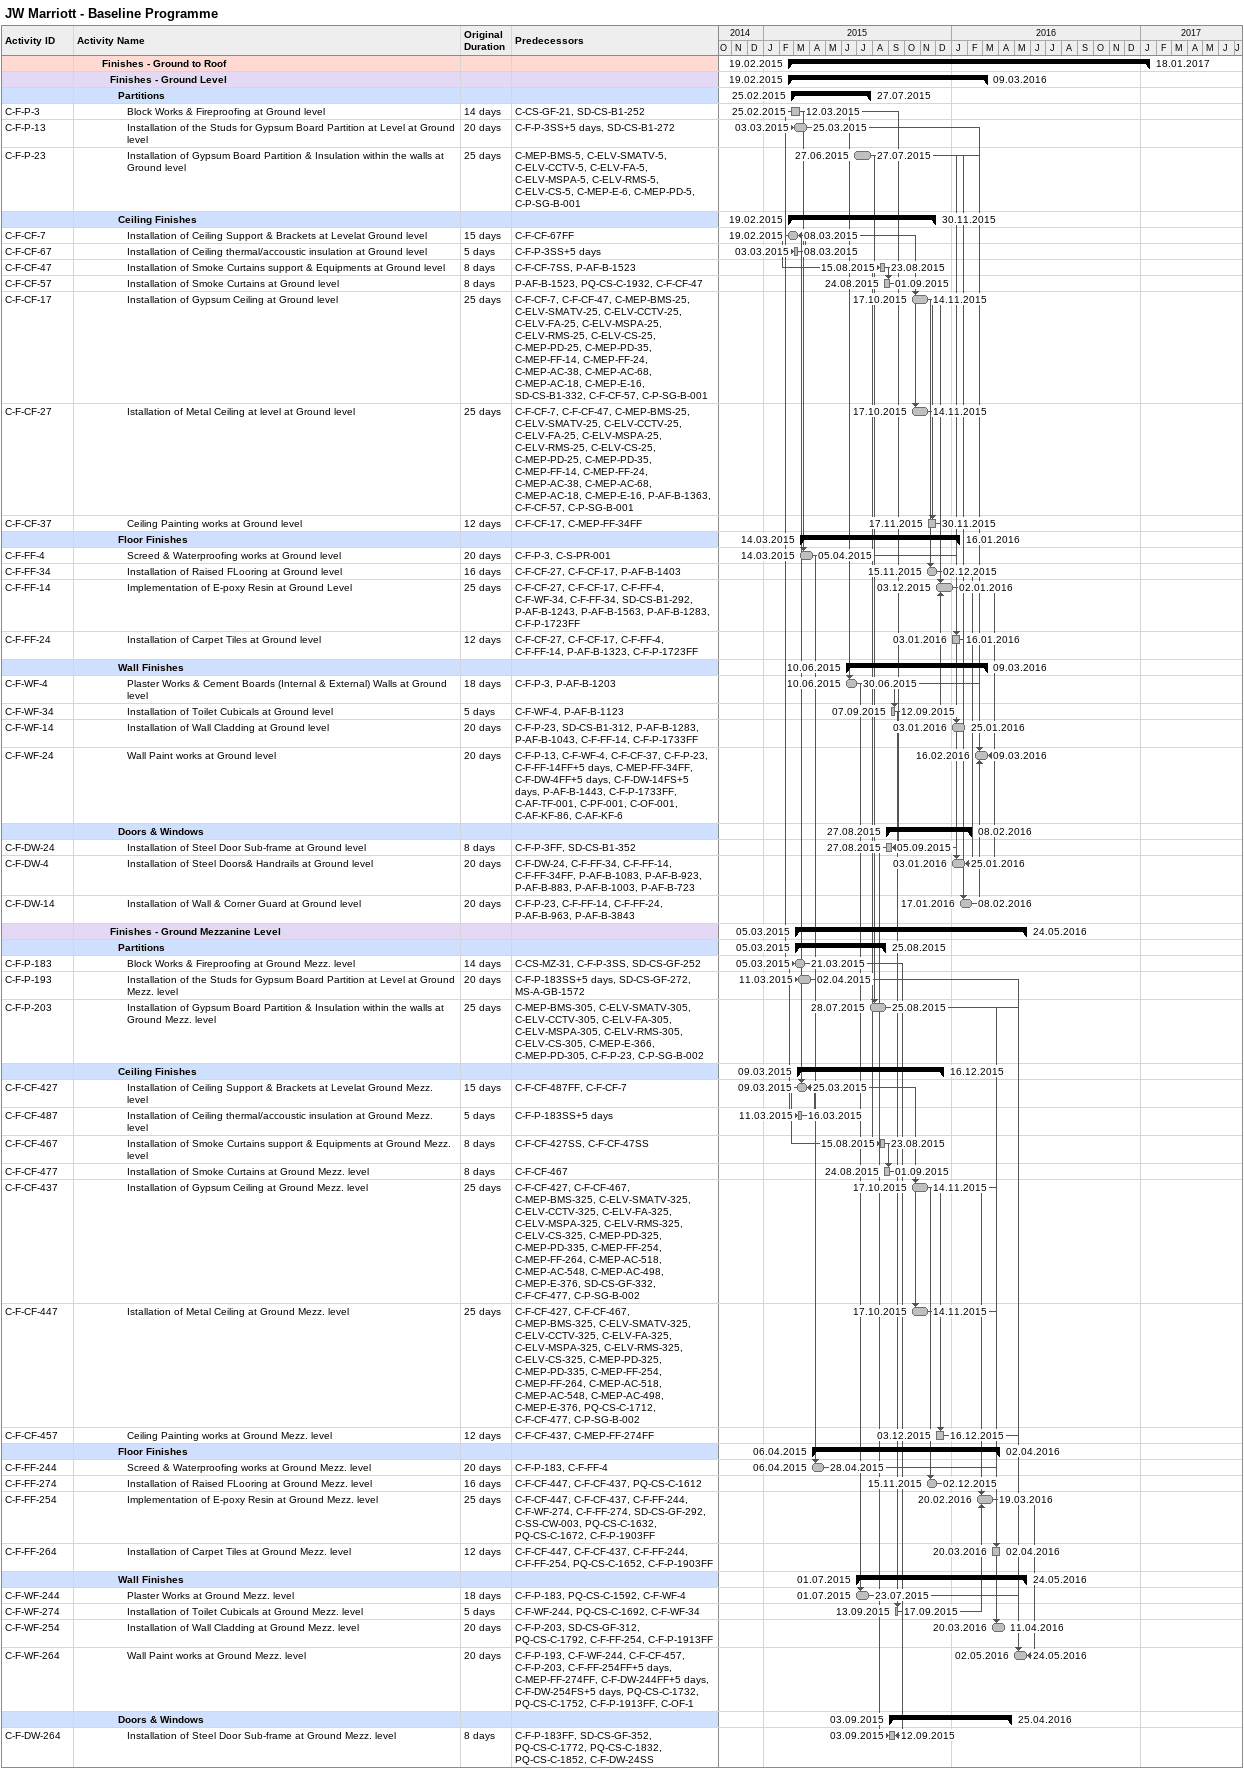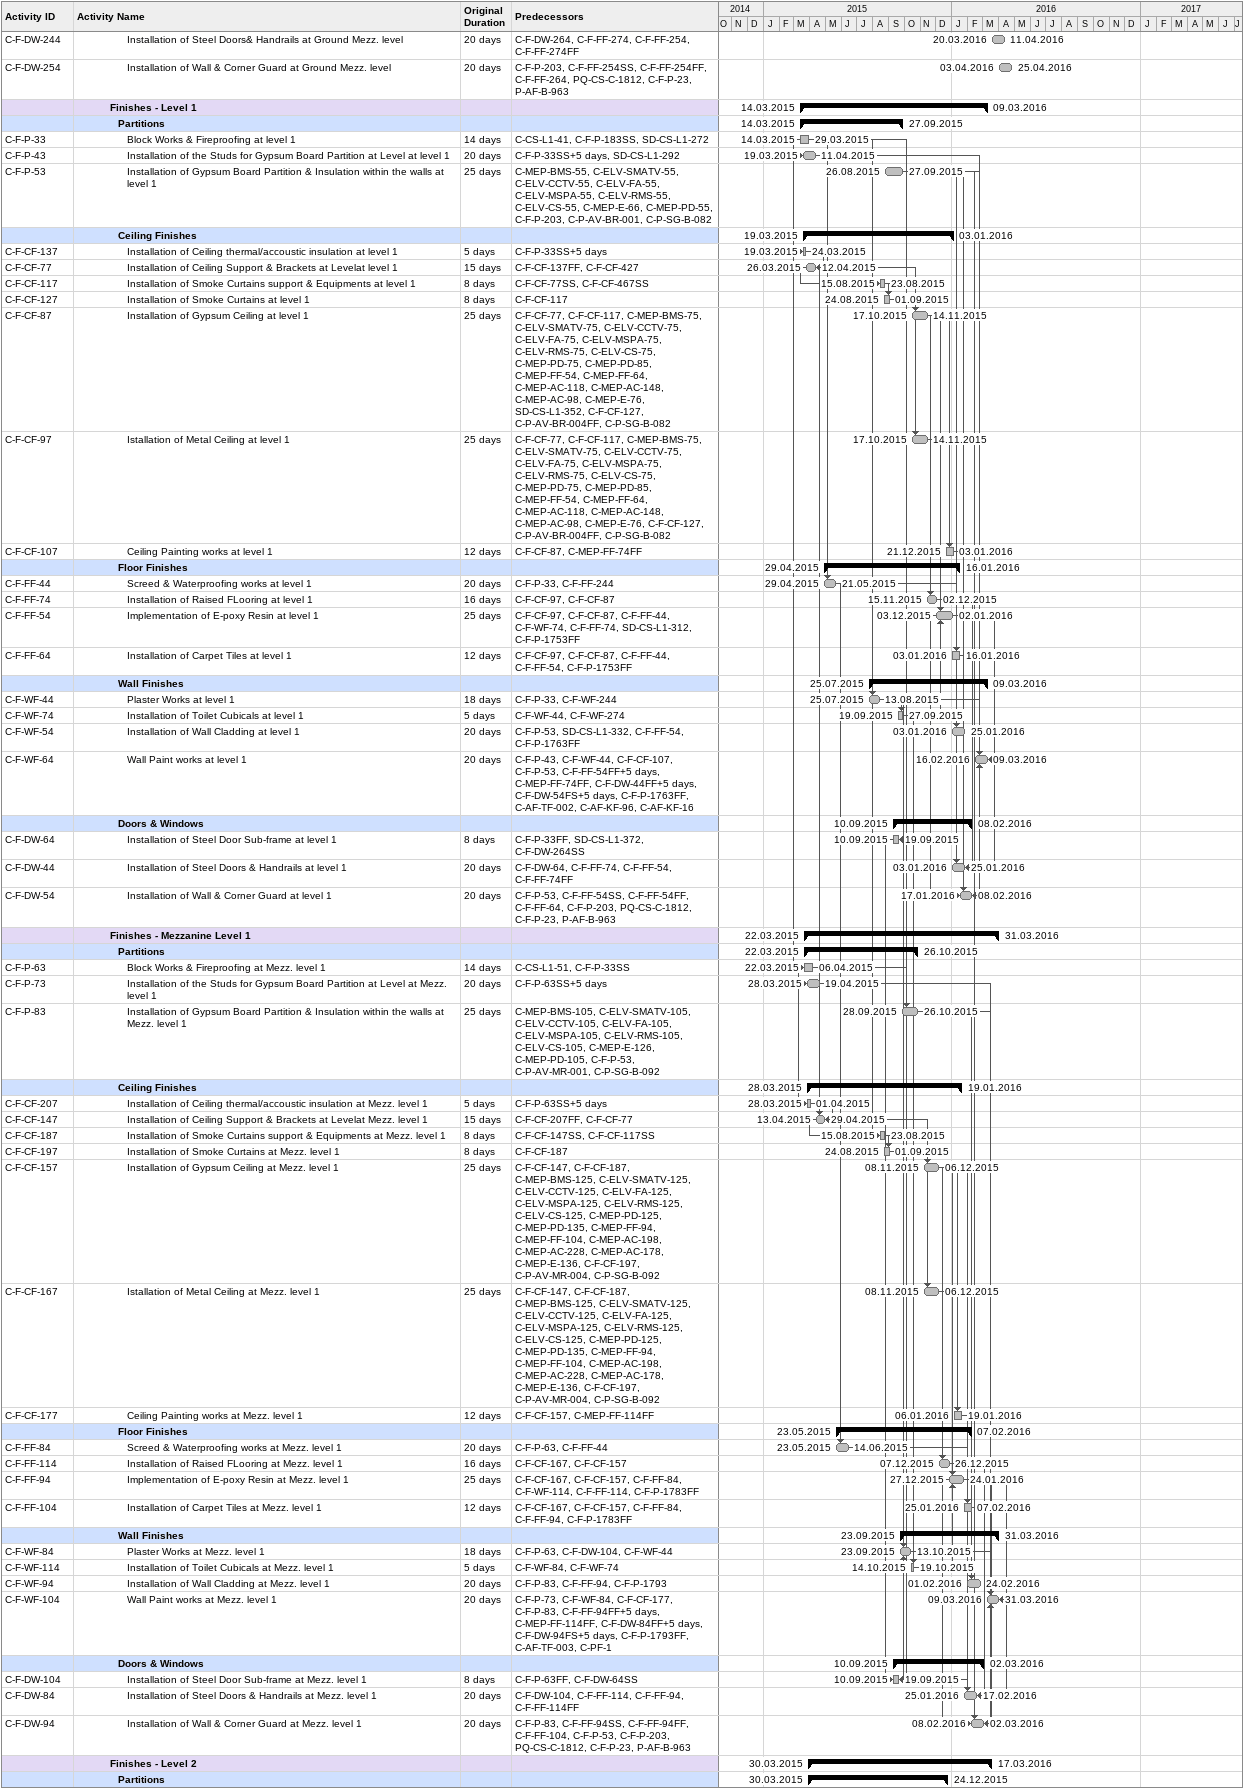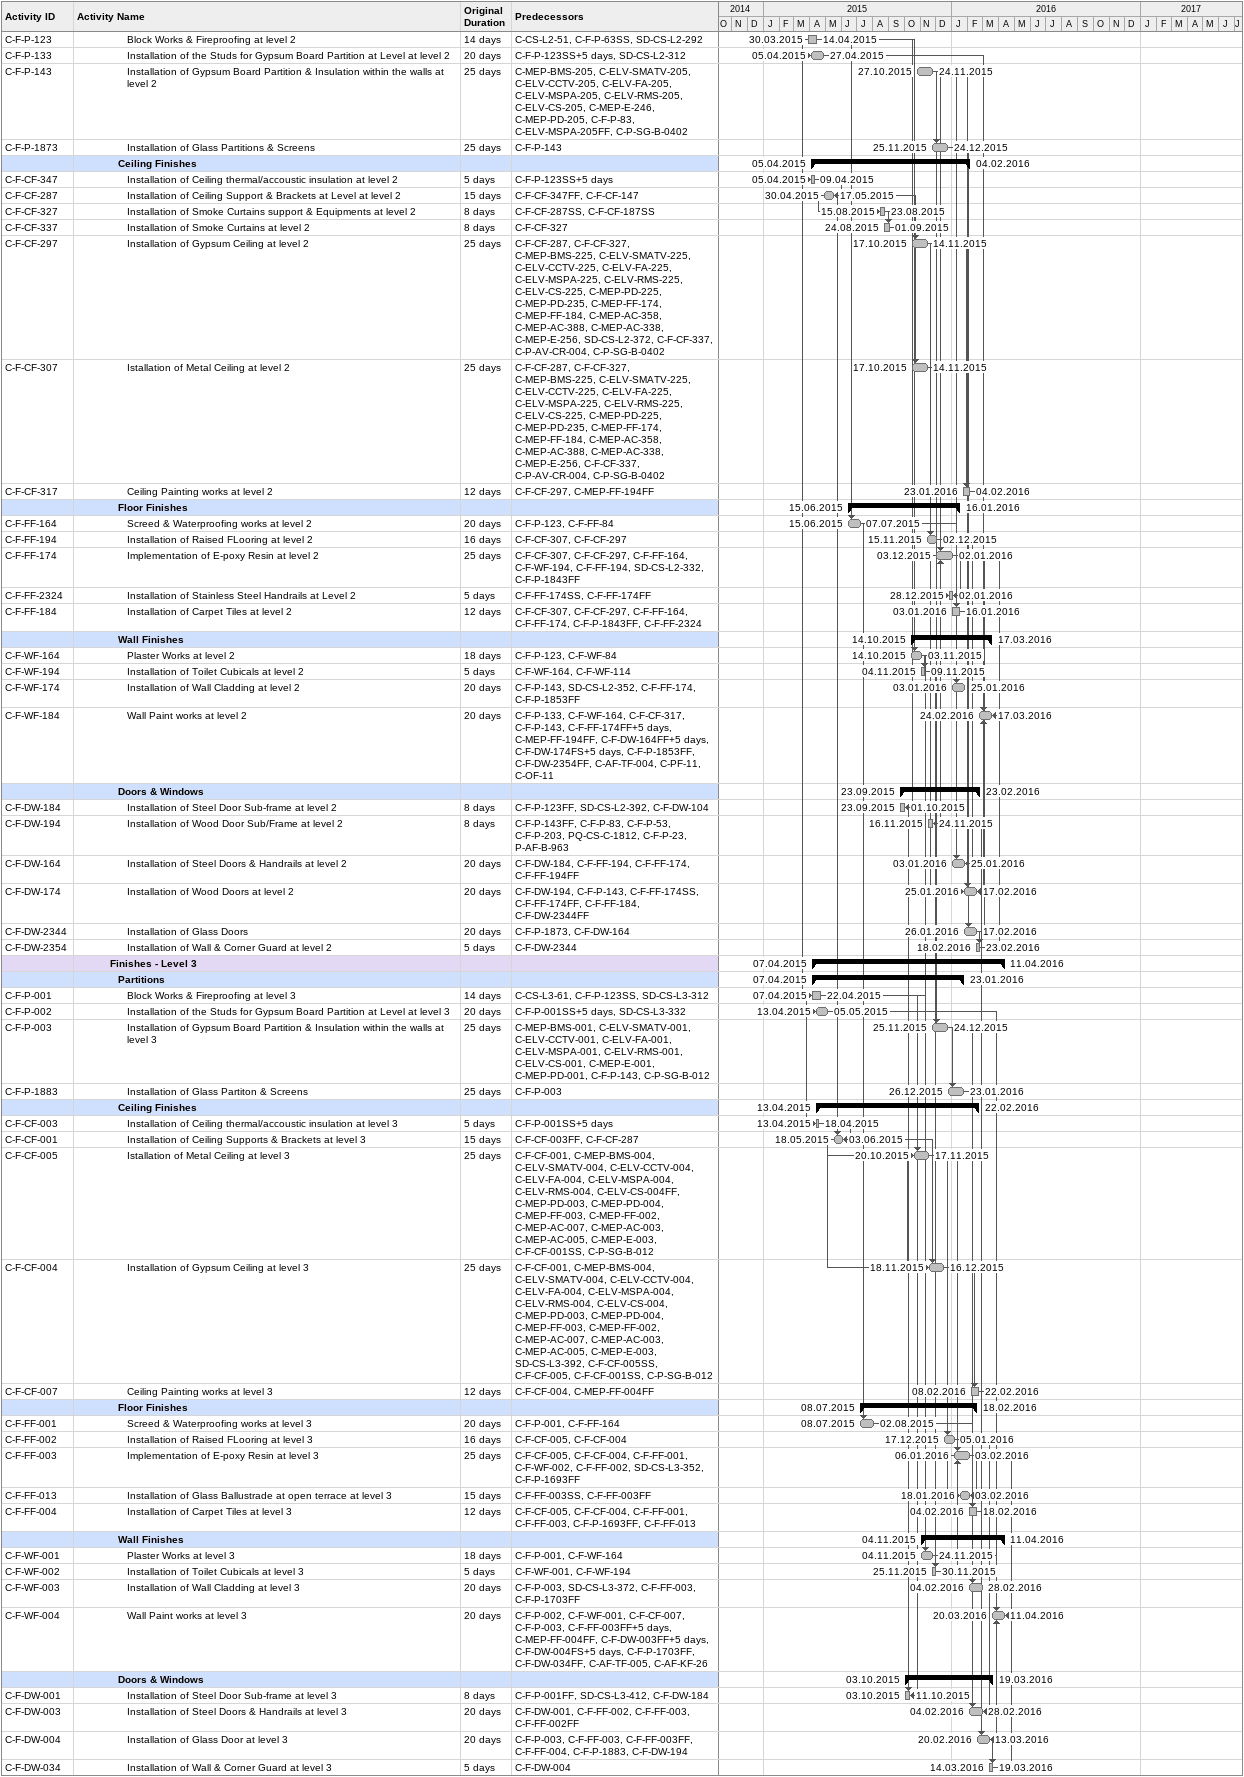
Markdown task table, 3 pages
JW Marriott - Baseline Programme

| ID | Level | Task | Original duration | Start | Finish | Predecessors |
|---|---|---|---|---|---|---|
|  | 4 | **Finishes - Ground to Roof** |  | 2015-02-19 | 2017-01-18 |  |
|  | 5 | **Finishes - Ground Level** |  | 2015-02-19 | 2016-03-09 |  |
|  | 6 | **Partitions** |  | 2015-02-25 | 2015-07-27 |  |
| C-F-P-3 | 7 | Block Works & Fireproofing at Ground level | 14d | 2015-02-25 | 2015-03-12 | C-CS-GF-21, SD-CS-B1-252 |
| C-F-P-13 | 7 | Installation of the Studs for Gypsum Board Partition at Level at Ground level | 20d | 2015-03-03 | 2015-03-25 | C-F-P-3SS+5d, SD-CS-B1-272 |
| C-F-P-23 | 7 | Installation of Gypsum Board Partition & Insulation within the walls at Ground level | 25d | 2015-06-27 | 2015-07-27 | C-MEP-BMS-5, C-ELV-SMATV-5, C-ELV-CCTV-5, C-ELV-FA-5, C-ELV-MSPA-5, C-ELV-RMS-5, C-ELV-CS-5, C-MEP-E-6, C-MEP-PD-5, C-P-SG-B-001 |
|  | 6 | **Ceiling Finishes** |  | 2015-02-19 | 2015-11-30 |  |
| C-F-CF-7 | 7 | Installation of Ceiling Support & Brackets at Levelat Ground level | 15d | 2015-02-19 | 2015-03-08 | C-F-CF-67FF |
| C-F-CF-67 | 7 | Installation of Ceiling thermal/accoustic insulation at Ground level | 5d | 2015-03-03 | 2015-03-08 | C-F-P-3SS+5d |
| C-F-CF-47 | 7 | Installation of Smoke Curtains support & Equipments at Ground level | 8d | 2015-08-15 | 2015-08-23 | C-F-CF-7SS, P-AF-B-1523 |
| C-F-CF-57 | 7 | Installation of Smoke Curtains at Ground level | 8d | 2015-08-24 | 2015-09-01 | P-AF-B-1523, PQ-CS-C-1932, C-F-CF-47 |
| C-F-CF-17 | 7 | Installation of Gypsum Ceiling at Ground level | 25d | 2015-10-17 | 2015-11-14 | C-F-CF-7, C-F-CF-47, C-MEP-BMS-25, C-ELV-SMATV-25, C-ELV-CCTV-25, C-ELV-FA-25, C-ELV-MSPA-25, C-ELV-RMS-25, C-ELV-CS-25, C-MEP-PD-25, C-MEP-PD-35, C-MEP-FF-14, C-MEP-FF-24, C-MEP-AC-38, C-MEP-AC-68, C-MEP-AC-18, C-MEP-E-16, SD-CS-B1-332, C-F-CF-57, C-P-SG-B-001 |
| C-F-CF-27 | 7 | Istallation of Metal Ceiling at level at Ground level | 25d | 2015-10-17 | 2015-11-14 | C-F-CF-7, C-F-CF-47, C-MEP-BMS-25, C-ELV-SMATV-25, C-ELV-CCTV-25, C-ELV-FA-25, C-ELV-MSPA-25, C-ELV-RMS-25, C-ELV-CS-25, C-MEP-PD-25, C-MEP-PD-35, C-MEP-FF-14, C-MEP-FF-24, C-MEP-AC-38, C-MEP-AC-68, C-MEP-AC-18, C-MEP-E-16, P-AF-B-1363, C-F-CF-57, C-P-SG-B-001 |
| C-F-CF-37 | 7 | Ceiling Painting works at Ground level | 12d | 2015-11-17 | 2015-11-30 | C-F-CF-17, C-MEP-FF-34FF |
|  | 6 | **Floor Finishes** |  | 2015-03-14 | 2016-01-16 |  |
| C-F-FF-4 | 7 | Screed & Waterproofing works at Ground level | 20d | 2015-03-14 | 2015-04-05 | C-F-P-3, C-S-PR-001 |
| C-F-FF-34 | 7 | Installation of Raised FLooring at Ground level | 16d | 2015-11-15 | 2015-12-02 | C-F-CF-27, C-F-CF-17, P-AF-B-1403 |
| C-F-FF-14 | 7 | Implementation of E-poxy Resin at Ground Level | 25d | 2015-12-03 | 2016-01-02 | C-F-CF-27, C-F-CF-17, C-F-FF-4, C-F-WF-34, C-F-FF-34, SD-CS-B1-292, P-AF-B-1243, P-AF-B-1563, P-AF-B-1283, C-F-P-1723FF |
| C-F-FF-24 | 7 | Installation of Carpet Tiles at Ground level | 12d | 2016-01-03 | 2016-01-16 | C-F-CF-27, C-F-CF-17, C-F-FF-4, C-F-FF-14, P-AF-B-1323, C-F-P-1723FF |
|  | 6 | **Wall Finishes** |  | 2015-06-10 | 2016-03-09 |  |
| C-F-WF-4 | 7 | Plaster Works & Cement Boards (Internal & External) Walls at Ground level | 18d | 2015-06-10 | 2015-06-30 | C-F-P-3, P-AF-B-1203 |
| C-F-WF-34 | 7 | Installation of Toilet Cubicals at Ground level | 5d | 2015-09-07 | 2015-09-12 | C-F-WF-4, P-AF-B-1123 |
| C-F-WF-14 | 7 | Installation of Wall Cladding at Ground level | 20d | 2016-01-03 | 2016-01-25 | C-F-P-23, SD-CS-B1-312, P-AF-B-1283, P-AF-B-1043, C-F-FF-14, C-F-P-1733FF |
| C-F-WF-24 | 7 | Wall Paint works at Ground level | 20d | 2016-02-16 | 2016-03-09 | C-F-P-13, C-F-WF-4, C-F-CF-37, C-F-P-23, C-F-FF-14FF+5d, C-MEP-FF-34FF, C-F-DW-4FF+5d, C-F-DW-14FS+5d, P-AF-B-1443, C-F-P-1733FF, C-AF-TF-001, C-PF-001, C-OF-001, C-AF-KF-86, C-AF-KF-6 |
|  | 6 | **Doors & Windows** |  | 2015-08-27 | 2016-02-08 |  |
| C-F-DW-24 | 7 | Installation of Steel Door Sub-frame at Ground level | 8d | 2015-08-27 | 2015-09-05 | C-F-P-3FF, SD-CS-B1-352 |
| C-F-DW-4 | 7 | Installation of Steel Doors& Handrails at Ground level | 20d | 2016-01-03 | 2016-01-25 | C-F-DW-24, C-F-FF-34, C-F-FF-14, C-F-FF-34FF, P-AF-B-1083, P-AF-B-923, P-AF-B-883, P-AF-B-1003, P-AF-B-723 |
| C-F-DW-14 | 7 | Installation of Wall & Corner Guard at Ground level | 20d | 2016-01-17 | 2016-02-08 | C-F-P-23, C-F-FF-14, C-F-FF-24, P-AF-B-963, P-AF-B-3843 |
|  | 5 | **Finishes - Ground Mezzanine Level** |  | 2015-03-05 | 2016-05-24 |  |
|  | 6 | **Partitions** |  | 2015-03-05 | 2015-08-25 |  |
| C-F-P-183 | 7 | Block Works & Fireproofing at Ground Mezz. level | 14d | 2015-03-05 | 2015-03-21 | C-CS-MZ-31, C-F-P-3SS, SD-CS-GF-252 |
| C-F-P-193 | 7 | Installation of the Studs for Gypsum Board Partition at Level at Ground Mezz. level | 20d | 2015-03-11 | 2015-04-02 | C-F-P-183SS+5d, SD-CS-GF-272, MS-A-GB-1572 |
| C-F-P-203 | 7 | Installation of Gypsum Board Partition & Insulation within the walls at Ground Mezz. level | 25d | 2015-07-28 | 2015-08-25 | C-MEP-BMS-305, C-ELV-SMATV-305, C-ELV-CCTV-305, C-ELV-FA-305, C-ELV-MSPA-305, C-ELV-RMS-305, C-ELV-CS-305, C-MEP-E-366, C-MEP-PD-305, C-F-P-23, C-P-SG-B-002 |
|  | 6 | **Ceiling Finishes** |  | 2015-03-09 | 2015-12-16 |  |
| C-F-CF-427 | 7 | Installation of Ceiling Support & Brackets at Levelat Ground Mezz. level | 15d | 2015-03-09 | 2015-03-25 | C-F-CF-487FF, C-F-CF-7 |
| C-F-CF-487 | 7 | Installation of Ceiling thermal/accoustic insulation at Ground Mezz. level | 5d | 2015-03-11 | 2015-03-16 | C-F-P-183SS+5d |
| C-F-CF-467 | 7 | Installation of Smoke Curtains support & Equipments at Ground Mezz. level | 8d | 2015-08-15 | 2015-08-23 | C-F-CF-427SS, C-F-CF-47SS |
| C-F-CF-477 | 7 | Installation of Smoke Curtains at Ground Mezz. level | 8d | 2015-08-24 | 2015-09-01 | C-F-CF-467 |
| C-F-CF-437 | 7 | Installation of Gypsum Ceiling at Ground Mezz. level | 25d | 2015-10-17 | 2015-11-14 | C-F-CF-427, C-F-CF-467, C-MEP-BMS-325, C-ELV-SMATV-325, C-ELV-CCTV-325, C-ELV-FA-325, C-ELV-MSPA-325, C-ELV-RMS-325, C-ELV-CS-325, C-MEP-PD-325, C-MEP-PD-335, C-MEP-FF-254, C-MEP-FF-264, C-MEP-AC-518, C-MEP-AC-548, C-MEP-AC-498, C-MEP-E-376, SD-CS-GF-332, C-F-CF-477, C-P-SG-B-002 |
| C-F-CF-447 | 7 | Istallation of Metal Ceiling at Ground Mezz. level | 25d | 2015-10-17 | 2015-11-14 | C-F-CF-427, C-F-CF-467, C-MEP-BMS-325, C-ELV-SMATV-325, C-ELV-CCTV-325, C-ELV-FA-325, C-ELV-MSPA-325, C-ELV-RMS-325, C-ELV-CS-325, C-MEP-PD-325, C-MEP-PD-335, C-MEP-FF-254, C-MEP-FF-264, C-MEP-AC-518, C-MEP-AC-548, C-MEP-AC-498, C-MEP-E-376, PQ-CS-C-1712, C-F-CF-477, C-P-SG-B-002 |
| C-F-CF-457 | 7 | Ceiling Painting works at Ground Mezz. level | 12d | 2015-12-03 | 2015-12-16 | C-F-CF-437, C-MEP-FF-274FF |
|  | 6 | **Floor Finishes** |  | 2015-04-06 | 2016-04-02 |  |
| C-F-FF-244 | 7 | Screed & Waterproofing works at Ground Mezz. level | 20d | 2015-04-06 | 2015-04-28 | C-F-P-183, C-F-FF-4 |
| C-F-FF-274 | 7 | Installation of Raised FLooring at Ground Mezz. level | 16d | 2015-11-15 | 2015-12-02 | C-F-CF-447, C-F-CF-437, PQ-CS-C-1612 |
| C-F-FF-254 | 7 | Implementation of E-poxy Resin at Ground Mezz. level | 25d | 2016-02-20 | 2016-03-19 | C-F-CF-447, C-F-CF-437, C-F-FF-244, C-F-WF-274, C-F-FF-274, SD-CS-GF-292, C-SS-CW-003, PQ-CS-C-1632, PQ-CS-C-1672, C-F-P-1903FF |
| C-F-FF-264 | 7 | Installation of Carpet Tiles at Ground Mezz. level | 12d | 2016-03-20 | 2016-04-02 | C-F-CF-447, C-F-CF-437, C-F-FF-244, C-F-FF-254, PQ-CS-C-1652, C-F-P-1903FF |
|  | 6 | **Wall Finishes** |  | 2015-07-01 | 2016-05-24 |  |
| C-F-WF-244 | 7 | Plaster Works at Ground Mezz. level | 18d | 2015-07-01 | 2015-07-23 | C-F-P-183, PQ-CS-C-1592, C-F-WF-4 |
| C-F-WF-274 | 7 | Installation of Toilet Cubicals at Ground Mezz. level | 5d | 2015-09-13 | 2015-09-17 | C-F-WF-244, PQ-CS-C-1692, C-F-WF-34 |
| C-F-WF-254 | 7 | Installation of Wall Cladding at Ground Mezz. level | 20d | 2016-03-20 | 2016-04-11 | C-F-P-203, SD-CS-GF-312, PQ-CS-C-1792, C-F-FF-254, C-F-P-1913FF |
| C-F-WF-264 | 7 | Wall Paint works at Ground Mezz. level | 20d | 2016-05-02 | 2016-05-24 | C-F-P-193, C-F-WF-244, C-F-CF-457, C-F-P-203, C-F-FF-254FF+5d, C-MEP-FF-274FF, C-F-DW-244FF+5d, C-F-DW-254FS+5d, PQ-CS-C-1732, PQ-CS-C-1752, C-F-P-1913FF, C-OF-1 |
|  | 6 | **Doors & Windows** |  | 2015-09-03 | 2016-04-25 |  |
| C-F-DW-264 | 7 | Installation of Steel Door Sub-frame at Ground Mezz. level | 8d | 2015-09-03 | 2015-09-12 | C-F-P-183FF, SD-CS-GF-352, PQ-CS-C-1772, PQ-CS-C-1832, PQ-CS-C-1852, C-F-DW-24SS |
| C-F-DW-244 | 7 | Installation of Steel Doors& Handrails at Ground Mezz. level | 20d | 2016-03-20 | 2016-04-11 | C-F-DW-264, C-F-FF-274, C-F-FF-254, C-F-FF-274FF |
| C-F-DW-254 | 7 | Installation of Wall & Corner Guard at Ground Mezz. level | 20d | 2016-04-03 | 2016-04-25 | C-F-P-203, C-F-FF-254SS, C-F-FF-254FF, C-F-FF-264, PQ-CS-C-1812, C-F-P-23, P-AF-B-963 |
|  | 5 | **Finishes - Level 1** |  | 2015-03-14 | 2016-03-09 |  |
|  | 6 | **Partitions** |  | 2015-03-14 | 2015-09-27 |  |
| C-F-P-33 | 7 | Block Works & Fireproofing at level 1 | 14d | 2015-03-14 | 2015-03-29 | C-CS-L1-41, C-F-P-183SS, SD-CS-L1-272 |
| C-F-P-43 | 7 | Installation of the Studs for Gypsum Board Partition at Level at level 1 | 20d | 2015-03-19 | 2015-04-11 | C-F-P-33SS+5d, SD-CS-L1-292 |
| C-F-P-53 | 7 | Installation of Gypsum Board Partition & Insulation within the walls at level 1 | 25d | 2015-08-26 | 2015-09-27 | C-MEP-BMS-55, C-ELV-SMATV-55, C-ELV-CCTV-55, C-ELV-FA-55, C-ELV-MSPA-55, C-ELV-RMS-55, C-ELV-CS-55, C-MEP-E-66, C-MEP-PD-55, C-F-P-203, C-P-AV-BR-001, C-P-SG-B-082 |
|  | 6 | **Ceiling Finishes** |  | 2015-03-19 | 2016-01-03 |  |
| C-F-CF-137 | 7 | Installation of Ceiling thermal/accoustic insulation at level 1 | 5d | 2015-03-19 | 2015-03-24 | C-F-P-33SS+5d |
| C-F-CF-77 | 7 | Installation of Ceiling Support & Brackets at Levelat level 1 | 15d | 2015-03-26 | 2015-04-12 | C-F-CF-137FF, C-F-CF-427 |
| C-F-CF-117 | 7 | Installation of Smoke Curtains support & Equipments at level 1 | 8d | 2015-08-15 | 2015-08-23 | C-F-CF-77SS, C-F-CF-467SS |
| C-F-CF-127 | 7 | Installation of Smoke Curtains at level 1 | 8d | 2015-08-24 | 2015-09-01 | C-F-CF-117 |
| C-F-CF-87 | 7 | Installation of Gypsum Ceiling at level 1 | 25d | 2015-10-17 | 2015-11-14 | C-F-CF-77, C-F-CF-117, C-MEP-BMS-75, C-ELV-SMATV-75, C-ELV-CCTV-75, C-ELV-FA-75, C-ELV-MSPA-75, C-ELV-RMS-75, C-ELV-CS-75, C-MEP-PD-75, C-MEP-PD-85, C-MEP-FF-54, C-MEP-FF-64, C-MEP-AC-118, C-MEP-AC-148, C-MEP-AC-98, C-MEP-E-76, SD-CS-L1-352, C-F-CF-127, C-P-AV-BR-004FF, C-P-SG-B-082 |
| C-F-CF-97 | 7 | Istallation of Metal Ceiling at level 1 | 25d | 2015-10-17 | 2015-11-14 | C-F-CF-77, C-F-CF-117, C-MEP-BMS-75, C-ELV-SMATV-75, C-ELV-CCTV-75, C-ELV-FA-75, C-ELV-MSPA-75, C-ELV-RMS-75, C-ELV-CS-75, C-MEP-PD-75, C-MEP-PD-85, C-MEP-FF-54, C-MEP-FF-64, C-MEP-AC-118, C-MEP-AC-148, C-MEP-AC-98, C-MEP-E-76, C-F-CF-127, C-P-AV-BR-004FF, C-P-SG-B-082 |
| C-F-CF-107 | 7 | Ceiling Painting works at level 1 | 12d | 2015-12-21 | 2016-01-03 | C-F-CF-87, C-MEP-FF-74FF |
|  | 6 | **Floor Finishes** |  | 2015-04-29 | 2016-01-16 |  |
| C-F-FF-44 | 7 | Screed & Waterproofing works at level 1 | 20d | 2015-04-29 | 2015-05-21 | C-F-P-33, C-F-FF-244 |
| C-F-FF-74 | 7 | Installation of Raised FLooring at level 1 | 16d | 2015-11-15 | 2015-12-02 | C-F-CF-97, C-F-CF-87 |
| C-F-FF-54 | 7 | Implementation of E-poxy Resin at level 1 | 25d | 2015-12-03 | 2016-01-02 | C-F-CF-97, C-F-CF-87, C-F-FF-44, C-F-WF-74, C-F-FF-74, SD-CS-L1-312, C-F-P-1753FF |
| C-F-FF-64 | 7 | Installation of Carpet Tiles at level 1 | 12d | 2016-01-03 | 2016-01-16 | C-F-CF-97, C-F-CF-87, C-F-FF-44, C-F-FF-54, C-F-P-1753FF |
|  | 6 | **Wall Finishes** |  | 2015-07-25 | 2016-03-09 |  |
| C-F-WF-44 | 7 | Plaster Works at level 1 | 18d | 2015-07-25 | 2015-08-13 | C-F-P-33, C-F-WF-244 |
| C-F-WF-74 | 7 | Installation of Toilet Cubicals at level 1 | 5d | 2015-09-19 | 2015-09-27 | C-F-WF-44, C-F-WF-274 |
| C-F-WF-54 | 7 | Installation of Wall Cladding at level 1 | 20d | 2016-01-03 | 2016-01-25 | C-F-P-53, SD-CS-L1-332, C-F-FF-54, C-F-P-1763FF |
| C-F-WF-64 | 7 | Wall Paint works at level 1 | 20d | 2016-02-16 | 2016-03-09 | C-F-P-43, C-F-WF-44, C-F-CF-107, C-F-P-53, C-F-FF-54FF+5d, C-MEP-FF-74FF, C-F-DW-44FF+5d, C-F-DW-54FS+5d, C-F-P-1763FF, C-AF-TF-002, C-AF-KF-96, C-AF-KF-16 |
|  | 6 | **Doors & Windows** |  | 2015-09-10 | 2016-02-08 |  |
| C-F-DW-64 | 7 | Installation of Steel Door Sub-frame at level 1 | 8d | 2015-09-10 | 2015-09-19 | C-F-P-33FF, SD-CS-L1-372, C-F-DW-264SS |
| C-F-DW-44 | 7 | Installation of Steel Doors & Handrails at level 1 | 20d | 2016-01-03 | 2016-01-25 | C-F-DW-64, C-F-FF-74, C-F-FF-54, C-F-FF-74FF |
| C-F-DW-54 | 7 | Installation of Wall & Corner Guard at level 1 | 20d | 2016-01-17 | 2016-02-08 | C-F-P-53, C-F-FF-54SS, C-F-FF-54FF, C-F-FF-64, C-F-P-203, PQ-CS-C-1812, C-F-P-23, P-AF-B-963 |
|  | 5 | **Finishes - Mezzanine Level 1** |  | 2015-03-22 | 2016-03-31 |  |
|  | 6 | **Partitions** |  | 2015-03-22 | 2015-10-26 |  |
| C-F-P-63 | 7 | Block Works & Fireproofing at Mezz. level 1 | 14d | 2015-03-22 | 2015-04-06 | C-CS-L1-51, C-F-P-33SS |
| C-F-P-73 | 7 | Installation of the Studs for Gypsum Board Partition at Level at Mezz. level 1 | 20d | 2015-03-28 | 2015-04-19 | C-F-P-63SS+5d |
| C-F-P-83 | 7 | Installation of Gypsum Board Partition & Insulation within the walls at Mezz. level 1 | 25d | 2015-09-28 | 2015-10-26 | C-MEP-BMS-105, C-ELV-SMATV-105, C-ELV-CCTV-105, C-ELV-FA-105, C-ELV-MSPA-105, C-ELV-RMS-105, C-ELV-CS-105, C-MEP-E-126, C-MEP-PD-105, C-F-P-53, C-P-AV-MR-001, C-P-SG-B-092 |
|  | 6 | **Ceiling Finishes** |  | 2015-03-28 | 2016-01-19 |  |
| C-F-CF-207 | 7 | Installation of Ceiling thermal/accoustic insulation at Mezz. level 1 | 5d | 2015-03-28 | 2015-04-01 | C-F-P-63SS+5d |
| C-F-CF-147 | 7 | Installation of Ceiling Support & Brackets at Levelat Mezz. level 1 | 15d | 2015-04-13 | 2015-04-29 | C-F-CF-207FF, C-F-CF-77 |
| C-F-CF-187 | 7 | Installation of Smoke Curtains support & Equipments at Mezz. level 1 | 8d | 2015-08-15 | 2015-08-23 | C-F-CF-147SS, C-F-CF-117SS |
| C-F-CF-197 | 7 | Installation of Smoke Curtains at Mezz. level 1 | 8d | 2015-08-24 | 2015-09-01 | C-F-CF-187 |
| C-F-CF-157 | 7 | Installation of Gypsum Ceiling at Mezz. level 1 | 25d | 2015-11-08 | 2015-12-06 | C-F-CF-147, C-F-CF-187, C-MEP-BMS-125, C-ELV-SMATV-125, C-ELV-CCTV-125, C-ELV-FA-125, C-ELV-MSPA-125, C-ELV-RMS-125, C-ELV-CS-125, C-MEP-PD-125, C-MEP-PD-135, C-MEP-FF-94, C-MEP-FF-104, C-MEP-AC-198, C-MEP-AC-228, C-MEP-AC-178, C-MEP-E-136, C-F-CF-197, C-P-AV-MR-004, C-P-SG-B-092 |
| C-F-CF-167 | 7 | Istallation of Metal Ceiling at Mezz. level 1 | 25d | 2015-11-08 | 2015-12-06 | C-F-CF-147, C-F-CF-187, C-MEP-BMS-125, C-ELV-SMATV-125, C-ELV-CCTV-125, C-ELV-FA-125, C-ELV-MSPA-125, C-ELV-RMS-125, C-ELV-CS-125, C-MEP-PD-125, C-MEP-PD-135, C-MEP-FF-94, C-MEP-FF-104, C-MEP-AC-198, C-MEP-AC-228, C-MEP-AC-178, C-MEP-E-136, C-F-CF-197, C-P-AV-MR-004, C-P-SG-B-092 |
| C-F-CF-177 | 7 | Ceiling Painting works at Mezz. level 1 | 12d | 2016-01-06 | 2016-01-19 | C-F-CF-157, C-MEP-FF-114FF |
|  | 6 | **Floor Finishes** |  | 2015-05-23 | 2016-02-07 |  |
| C-F-FF-84 | 7 | Screed & Waterproofing works at Mezz. level 1 | 20d | 2015-05-23 | 2015-06-14 | C-F-P-63, C-F-FF-44 |
| C-F-FF-114 | 7 | Installation of Raised FLooring at Mezz. level 1 | 16d | 2015-12-07 | 2015-12-26 | C-F-CF-167, C-F-CF-157 |
| C-F-FF-94 | 7 | Implementation of E-poxy Resin at Mezz. level 1 | 25d | 2015-12-27 | 2016-01-24 | C-F-CF-167, C-F-CF-157, C-F-FF-84, C-F-WF-114, C-F-FF-114, C-F-P-1783FF |
| C-F-FF-104 | 7 | Installation of Carpet Tiles at Mezz. level 1 | 12d | 2016-01-25 | 2016-02-07 | C-F-CF-167, C-F-CF-157, C-F-FF-84, C-F-FF-94, C-F-P-1783FF |
|  | 6 | **Wall Finishes** |  | 2015-09-23 | 2016-03-31 |  |
| C-F-WF-84 | 7 | Plaster Works at Mezz. level 1 | 18d | 2015-09-23 | 2015-10-13 | C-F-P-63, C-F-DW-104, C-F-WF-44 |
| C-F-WF-114 | 7 | Installation of Toilet Cubicals at Mezz. level 1 | 5d | 2015-10-14 | 2015-10-19 | C-F-WF-84, C-F-WF-74 |
| C-F-WF-94 | 7 | Installation of Wall Cladding at Mezz. level 1 | 20d | 2016-02-01 | 2016-02-24 | C-F-P-83, C-F-FF-94, C-F-P-1793 |
| C-F-WF-104 | 7 | Wall Paint works at Mezz. level 1 | 20d | 2016-03-09 | 2016-03-31 | C-F-P-73, C-F-WF-84, C-F-CF-177, C-F-P-83, C-F-FF-94FF+5d, C-MEP-FF-114FF, C-F-DW-84FF+5d, C-F-DW-94FS+5d, C-F-P-1793FF, C-AF-TF-003, C-PF-1 |
|  | 6 | **Doors & Windows** |  | 2015-09-10 | 2016-03-02 |  |
| C-F-DW-104 | 7 | Installation of Steel Door Sub-frame at Mezz. level 1 | 8d | 2015-09-10 | 2015-09-19 | C-F-P-63FF, C-F-DW-64SS |
| C-F-DW-84 | 7 | Installation of Steel Doors & Handrails at Mezz. level 1 | 20d | 2016-01-25 | 2016-02-17 | C-F-DW-104, C-F-FF-114, C-F-FF-94, C-F-FF-114FF |
| C-F-DW-94 | 7 | Installation of Wall & Corner Guard at Mezz. level 1 | 20d | 2016-02-08 | 2016-03-02 | C-F-P-83, C-F-FF-94SS, C-F-FF-94FF, C-F-FF-104, C-F-P-53, C-F-P-203, PQ-CS-C-1812, C-F-P-23, P-AF-B-963 |
|  | 5 | **Finishes - Level 2** |  | 2015-03-30 | 2016-03-17 |  |
|  | 6 | **Partitions** |  | 2015-03-30 | 2015-12-24 |  |
| C-F-P-123 | 7 | Block Works & Fireproofing at level 2 | 14d | 2015-03-30 | 2015-04-14 | C-CS-L2-51, C-F-P-63SS, SD-CS-L2-292 |
| C-F-P-133 | 7 | Installation of the Studs for Gypsum Board Partition at Level at level 2 | 20d | 2015-04-05 | 2015-04-27 | C-F-P-123SS+5d, SD-CS-L2-312 |
| C-F-P-143 | 7 | Installation of Gypsum Board Partition & Insulation within the walls at level 2 | 25d | 2015-10-27 | 2015-11-24 | C-MEP-BMS-205, C-ELV-SMATV-205, C-ELV-CCTV-205, C-ELV-FA-205, C-ELV-MSPA-205, C-ELV-RMS-205, C-ELV-CS-205, C-MEP-E-246, C-MEP-PD-205, C-F-P-83, C-ELV-MSPA-205FF, C-P-SG-B-0402 |
| C-F-P-1873 | 7 | Installation of Glass Partitions & Screens | 25d | 2015-11-25 | 2015-12-24 | C-F-P-143 |
|  | 6 | **Ceiling Finishes** |  | 2015-04-05 | 2016-02-04 |  |
| C-F-CF-347 | 7 | Installation of Ceiling thermal/accoustic insulation at level 2 | 5d | 2015-04-05 | 2015-04-09 | C-F-P-123SS+5d |
| C-F-CF-287 | 7 | Installation of Ceiling Support & Brackets at Level at level 2 | 15d | 2015-04-30 | 2015-05-17 | C-F-CF-347FF, C-F-CF-147 |
| C-F-CF-327 | 7 | Installation of Smoke Curtains support & Equipments at level 2 | 8d | 2015-08-15 | 2015-08-23 | C-F-CF-287SS, C-F-CF-187SS |
| C-F-CF-337 | 7 | Installation of Smoke Curtains at level 2 | 8d | 2015-08-24 | 2015-09-01 | C-F-CF-327 |
| C-F-CF-297 | 7 | Installation of Gypsum Ceiling at level 2 | 25d | 2015-10-17 | 2015-11-14 | C-F-CF-287, C-F-CF-327, C-MEP-BMS-225, C-ELV-SMATV-225, C-ELV-CCTV-225, C-ELV-FA-225, C-ELV-MSPA-225, C-ELV-RMS-225, C-ELV-CS-225, C-MEP-PD-225, C-MEP-PD-235, C-MEP-FF-174, C-MEP-FF-184, C-MEP-AC-358, C-MEP-AC-388, C-MEP-AC-338, C-MEP-E-256, SD-CS-L2-372, C-F-CF-337, C-P-AV-CR-004, C-P-SG-B-0402 |
| C-F-CF-307 | 7 | Istallation of Metal Ceiling at level 2 | 25d | 2015-10-17 | 2015-11-14 | C-F-CF-287, C-F-CF-327, C-MEP-BMS-225, C-ELV-SMATV-225, C-ELV-CCTV-225, C-ELV-FA-225, C-ELV-MSPA-225, C-ELV-RMS-225, C-ELV-CS-225, C-MEP-PD-225, C-MEP-PD-235, C-MEP-FF-174, C-MEP-FF-184, C-MEP-AC-358, C-MEP-AC-388, C-MEP-AC-338, C-MEP-E-256, C-F-CF-337, C-P-AV-CR-004, C-P-SG-B-0402 |
| C-F-CF-317 | 7 | Ceiling Painting works at level 2 | 12d | 2016-01-23 | 2016-02-04 | C-F-CF-297, C-MEP-FF-194FF |
|  | 6 | **Floor Finishes** |  | 2015-06-15 | 2016-01-16 |  |
| C-F-FF-164 | 7 | Screed & Waterproofing works at level 2 | 20d | 2015-06-15 | 2015-07-07 | C-F-P-123, C-F-FF-84 |
| C-F-FF-194 | 7 | Installation of Raised FLooring at level 2 | 16d | 2015-11-15 | 2015-12-02 | C-F-CF-307, C-F-CF-297 |
| C-F-FF-174 | 7 | Implementation of E-poxy Resin at level 2 | 25d | 2015-12-03 | 2016-01-02 | C-F-CF-307, C-F-CF-297, C-F-FF-164, C-F-WF-194, C-F-FF-194, SD-CS-L2-332, C-F-P-1843FF |
| C-F-FF-2324 | 7 | Installation of Stainless Steel Handrails at Level 2 | 5d | 2015-12-28 | 2016-01-02 | C-F-FF-174SS, C-F-FF-174FF |
| C-F-FF-184 | 7 | Installation of Carpet Tiles at level 2 | 12d | 2016-01-03 | 2016-01-16 | C-F-CF-307, C-F-CF-297, C-F-FF-164, C-F-FF-174, C-F-P-1843FF, C-F-FF-2324 |
|  | 6 | **Wall Finishes** |  | 2015-10-14 | 2016-03-17 |  |
| C-F-WF-164 | 7 | Plaster Works at level 2 | 18d | 2015-10-14 | 2015-11-03 | C-F-P-123, C-F-WF-84 |
| C-F-WF-194 | 7 | Installation of Toilet Cubicals at level 2 | 5d | 2015-11-04 | 2015-11-09 | C-F-WF-164, C-F-WF-114 |
| C-F-WF-174 | 7 | Installation of Wall Cladding at level 2 | 20d | 2016-01-03 | 2016-01-25 | C-F-P-143, SD-CS-L2-352, C-F-FF-174, C-F-P-1853FF |
| C-F-WF-184 | 7 | Wall Paint works at level 2 | 20d | 2016-02-24 | 2016-03-17 | C-F-P-133, C-F-WF-164, C-F-CF-317, C-F-P-143, C-F-FF-174FF+5d, C-MEP-FF-194FF, C-F-DW-164FF+5d, C-F-DW-174FS+5d, C-F-P-1853FF, C-F-DW-2354FF, C-AF-TF-004, C-PF-11, C-OF-11 |
|  | 6 | **Doors & Windows** |  | 2015-09-23 | 2016-02-23 |  |
| C-F-DW-184 | 7 | Installation of Steel Door Sub-frame at level 2 | 8d | 2015-09-23 | 2015-10-01 | C-F-P-123FF, SD-CS-L2-392, C-F-DW-104 |
| C-F-DW-194 | 7 | Installation of Wood Door Sub/Frame at level 2 | 8d | 2015-11-16 | 2015-11-24 | C-F-P-143FF, C-F-P-83, C-F-P-53, C-F-P-203, PQ-CS-C-1812, C-F-P-23, P-AF-B-963 |
| C-F-DW-164 | 7 | Installation of Steel Doors & Handrails at level 2 | 20d | 2016-01-03 | 2016-01-25 | C-F-DW-184, C-F-FF-194, C-F-FF-174, C-F-FF-194FF |
| C-F-DW-174 | 7 | Installation of Wood Doors at level 2 | 20d | 2016-01-25 | 2016-02-17 | C-F-DW-194, C-F-P-143, C-F-FF-174SS, C-F-FF-174FF, C-F-FF-184, C-F-DW-2344FF |
| C-F-DW-2344 | 7 | Installation of Glass Doors | 20d | 2016-01-26 | 2016-02-17 | C-F-P-1873, C-F-DW-164 |
| C-F-DW-2354 | 7 | Installation of Wall & Corner Guard at level 2 | 5d | 2016-02-18 | 2016-02-23 | C-F-DW-2344 |
|  | 5 | **Finishes - Level 3** |  | 2015-04-07 | 2016-04-11 |  |
|  | 6 | **Partitions** |  | 2015-04-07 | 2016-01-23 |  |
| C-F-P-001 | 7 | Block Works & Fireproofing at level 3 | 14d | 2015-04-07 | 2015-04-22 | C-CS-L3-61, C-F-P-123SS, SD-CS-L3-312 |
| C-F-P-002 | 7 | Installation of the Studs for Gypsum Board Partition at Level at level 3 | 20d | 2015-04-13 | 2015-05-05 | C-F-P-001SS+5d, SD-CS-L3-332 |
| C-F-P-003 | 7 | Installation of Gypsum Board Partition & Insulation within the walls at level 3 | 25d | 2015-11-25 | 2015-12-24 | C-MEP-BMS-001, C-ELV-SMATV-001, C-ELV-CCTV-001, C-ELV-FA-001, C-ELV-MSPA-001, C-ELV-RMS-001, C-ELV-CS-001, C-MEP-E-001, C-MEP-PD-001, C-F-P-143, C-P-SG-B-012 |
| C-F-P-1883 | 7 | Installation of Glass Partiton & Screens | 25d | 2015-12-26 | 2016-01-23 | C-F-P-003 |
|  | 6 | **Ceiling Finishes** |  | 2015-04-13 | 2016-02-22 |  |
| C-F-CF-003 | 7 | Installation of Ceiling thermal/accoustic insulation at level 3 | 5d | 2015-04-13 | 2015-04-18 | C-F-P-001SS+5d |
| C-F-CF-001 | 7 | Installation of Ceiling Supports & Brackets at level 3 | 15d | 2015-05-18 | 2015-06-03 | C-F-CF-003FF, C-F-CF-287 |
| C-F-CF-005 | 7 | Istallation of Metal Ceiling at level 3 | 25d | 2015-10-20 | 2015-11-17 | C-F-CF-001, C-MEP-BMS-004, C-ELV-SMATV-004, C-ELV-CCTV-004, C-ELV-FA-004, C-ELV-MSPA-004, C-ELV-RMS-004, C-ELV-CS-004FF, C-MEP-PD-003, C-MEP-PD-004, C-MEP-FF-003, C-MEP-FF-002, C-MEP-AC-007, C-MEP-AC-003, C-MEP-AC-005, C-MEP-E-003, C-F-CF-001SS, C-P-SG-B-012 |
| C-F-CF-004 | 7 | Installation of Gypsum Ceiling at level 3 | 25d | 2015-11-18 | 2015-12-16 | C-F-CF-001, C-MEP-BMS-004, C-ELV-SMATV-004, C-ELV-CCTV-004, C-ELV-FA-004, C-ELV-MSPA-004, C-ELV-RMS-004, C-ELV-CS-004, C-MEP-PD-003, C-MEP-PD-004, C-MEP-FF-003, C-MEP-FF-002, C-MEP-AC-007, C-MEP-AC-003, C-MEP-AC-005, C-MEP-E-003, SD-CS-L3-392, C-F-CF-005SS, C-F-CF-005, C-F-CF-001SS, C-P-SG-B-012 |
| C-F-CF-007 | 7 | Ceiling Painting works at level 3 | 12d | 2016-02-08 | 2016-02-22 | C-F-CF-004, C-MEP-FF-004FF |
|  | 6 | **Floor Finishes** |  | 2015-07-08 | 2016-02-18 |  |
| C-F-FF-001 | 7 | Screed & Waterproofing works at level 3 | 20d | 2015-07-08 | 2015-08-02 | C-F-P-001, C-F-FF-164 |
| C-F-FF-002 | 7 | Installation of Raised FLooring at level 3 | 16d | 2015-12-17 | 2016-01-05 | C-F-CF-005, C-F-CF-004 |
| C-F-FF-003 | 7 | Implementation of E-poxy Resin at level 3 | 25d | 2016-01-06 | 2016-02-03 | C-F-CF-005, C-F-CF-004, C-F-FF-001, C-F-WF-002, C-F-FF-002, SD-CS-L3-352, C-F-P-1693FF |
| C-F-FF-013 | 7 | Installation of Glass Ballustrade at open terrace at level 3 | 15d | 2016-01-18 | 2016-02-03 | C-F-FF-003SS, C-F-FF-003FF |
| C-F-FF-004 | 7 | Installation of Carpet Tiles at level 3 | 12d | 2016-02-04 | 2016-02-18 | C-F-CF-005, C-F-CF-004, C-F-FF-001, C-F-FF-003, C-F-P-1693FF, C-F-FF-013 |
|  | 6 | **Wall Finishes** |  | 2015-11-04 | 2016-04-11 |  |
| C-F-WF-001 | 7 | Plaster Works at level 3 | 18d | 2015-11-04 | 2015-11-24 | C-F-P-001, C-F-WF-164 |
| C-F-WF-002 | 7 | Installation of Toilet Cubicals at level 3 | 5d | 2015-11-25 | 2015-11-30 | C-F-WF-001, C-F-WF-194 |
| C-F-WF-003 | 7 | Installation of Wall Cladding at level 3 | 20d | 2016-02-04 | 2016-02-28 | C-F-P-003, SD-CS-L3-372, C-F-FF-003, C-F-P-1703FF |
| C-F-WF-004 | 7 | Wall Paint works at level 3 | 20d | 2016-03-20 | 2016-04-11 | C-F-P-002, C-F-WF-001, C-F-CF-007, C-F-P-003, C-F-FF-003FF+5d, C-MEP-FF-004FF, C-F-DW-003FF+5d, C-F-DW-004FS+5d, C-F-P-1703FF, C-F-DW-034FF, C-AF-TF-005, C-AF-KF-26 |
|  | 6 | **Doors & Windows** |  | 2015-10-03 | 2016-03-19 |  |
| C-F-DW-001 | 7 | Installation of Steel Door Sub-frame at level 3 | 8d | 2015-10-03 | 2015-10-11 | C-F-P-001FF, SD-CS-L3-412, C-F-DW-184 |
| C-F-DW-003 | 7 | Installation of Steel Doors & Handrails at level 3 | 20d | 2016-02-04 | 2016-02-28 | C-F-DW-001, C-F-FF-002, C-F-FF-003, C-F-FF-002FF |
| C-F-DW-004 | 7 | Installation of Glass Door at level 3 | 20d | 2016-02-20 | 2016-03-13 | C-F-P-003, C-F-FF-003, C-F-FF-003FF, C-F-FF-004, C-F-P-1883, C-F-DW-194 |
| C-F-DW-034 | 7 | Installation of Wall & Corner Guard at level 3 | 5d | 2016-03-14 | 2016-03-19 | C-F-DW-004 |
